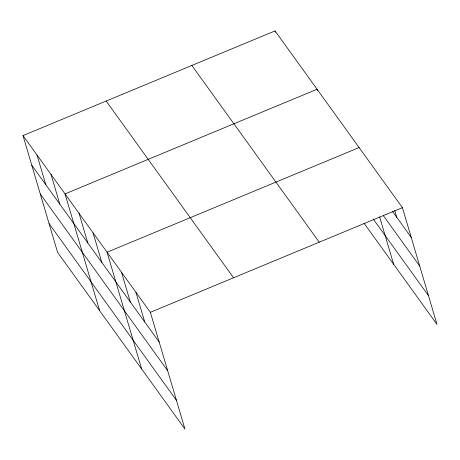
<?xml version="1.0" encoding="UTF-8"?>
<svg xmlns="http://www.w3.org/2000/svg" width="460" height="460" viewBox="0 0 460 460"><rect width="100%" height="100%" fill="white"/><g stroke="black" fill="none" stroke-linecap="round" stroke-linejoin="round"><path stroke-width="0.69" d="M23 135.579L150.374 312.317L184.96 429.082L57.586 252.344L23 135.579L275.04 30.918L402.414 207.655L437 324.421L364.021 223.163M359.105 147.562L107.065 252.224L141.657 368.989M150.374 312.317L402.414 207.655M392.644 211.594L411.205 237.343M383.421 215.717L419.721 266.081M373.232 219.012L428.49 295.688M191.866 65.458L319.24 242.19M106.174 101.045L233.548 277.777M31.797 165.272L159.171 342.004M40.307 194.005L167.681 370.743M49.076 223.612L176.45 400.344M394.772 210.565L396.773 217.315M379.672 217.005L393.691 264.327M317.469 90.591L317.072 89.24L65.032 193.901L99.619 310.667M275.04 30.918L275.436 32.269M135.941 292.284L144.733 321.977M121.503 272.257L130.301 301.944M93.058 232.783L101.85 262.476M79.045 213.342L87.843 243.035M51.02 174.461L59.817 204.154M37.013 155.02L45.804 184.713"/></g></svg>
